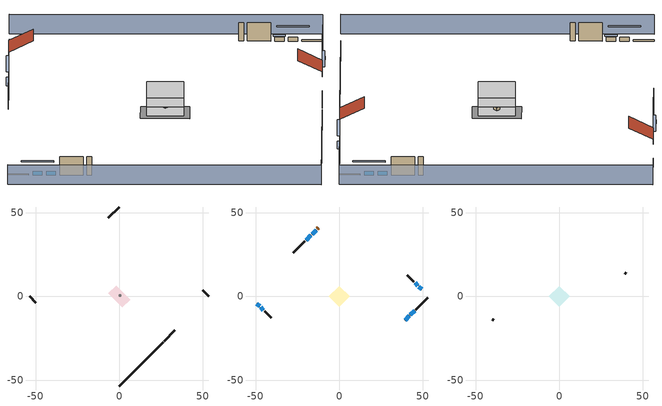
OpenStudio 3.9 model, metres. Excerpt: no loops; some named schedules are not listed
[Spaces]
crawlspace - vented 1
 floor foundation (Slab1 construction): -6.55,1.87 -1.87,6.55 6.55,-1.87 1.87,-6.55 z-0.91
 wall outside (RimJoist1 construction): 26.86,-26.68 33.35,-20.2 z0.3:0.61
 wall outside (RimJoist2 construction): -53.55,0 -49.95,-3.6 z0.3:0.61
 wall outside (RimJoist3 construction): 0,53.55 -6.49,47.06 z0.3:0.61
 wall outside (RimJoist4 construction): 53.55,0 49.95,3.6 z0.3:0.61
 wall foundation (FoundationWall1 construction): 0,-53.55 26.21,-27.34 z-0.91:0.3
furnace airloop ret air space
 floor adiabatic (AdiabaticConst): 0,0 0,1 1,1 1,0 z0
 wall adiabatic (AdiabaticConst): 0,1 0,0 1,0 1,1 0,1 z0:1
 ceiling adiabatic (AdiabaticConst): 1,0 1,1 0,1 0,0 z1
conditioned space 1
 floor to crawlspace - vented 1 (Floor1 construction): -6.28,0 0,6.28 6.28,0 0,-6.28 z0.3
 floor adiabatic (AdiabaticFloorConstruction): -6.28,0 0,6.28 6.28,0 0,-6.28 z2.74
 wall outside (Wall1 construction): 45.73,-7.82 52.89,-0.66 z0.3:5.18
 wall outside (Wall2 construction): -44.67,-8.88 -40.69,-12.86 z0.3:5.18
 wall outside (Wall3 construction): -20.53,33.02 -27.42,26.13 z0.3:5.18
 wall outside (Wall4 construction): 44.67,8.88 40.69,12.86 z0.3:5.18
 wall outside (AdiabaticWallConstruction): 39.36,-14.19 41.89,-11.66 / 42.54,-11 45.07,-8.48 z0.3:1.52; -49.29,-4.26 -47.64,-5.91 / -46.98,-6.57 -45.33,-8.22 / 49.29,4.26 47.64,5.91 / 46.98,6.57 45.33,8.22 z0.3:1.34; -13.8,39.75 -16.28,37.27 z0.3:1.49; -16.93,36.62 -19.87,33.68 z0.3:1.4
 wall outside (AdiabaticWallConstruction 1): -12.5,41.05 -13.14,40.41 z0.3:2.34
 window (WindowConstruction): 39.36,-14.19 41.89,-11.66 z0.3:1.52
 window (WindowConstruction 1): 42.55,-11 45.07,-8.48 z0.3:1.52
 window (WindowConstruction 2): -49.29,-4.26 -47.64,-5.91 z0.3:1.34
 window (WindowConstruction 3): -46.98,-6.57 -45.33,-8.22 z0.3:1.34
 window (WindowConstruction 4): -13.8,39.75 -16.28,37.27 z0.3:1.49
 window (WindowConstruction 5): -16.93,36.62 -19.87,33.68 z0.3:1.4
 window (WindowConstruction 6): 49.29,4.26 47.64,5.91 z0.3:1.34
 window (WindowConstruction 7): 46.98,6.57 45.33,8.22 z0.3:1.34
 door (Door): -12.5,41.05 -13.14,40.41 z0.3:2.34
 ceiling adiabatic (AdiabaticFloorConstruction): 0,-6.28 6.28,0 0,6.28 -6.28,0 z2.74
attic - vented 1
 floor to conditioned space 1 (Floor2 construction Reversed): -6.28,0 0,6.28 6.28,0 0,-6.28 z5.18
 wall outside (Wall5 construction): -40.03,-13.51 -39.24,-14.31 z0.3:5.18
 wall outside (Wall6 construction): 40.03,13.51 39.24,14.31 z0.3:5.18
 roof outside (Roof1 construction): 38.7,-14.84,5.18 34.5,-10.64,8.15 29.81,-15.34,8.15 34.01,-19.54,5.18
 roof outside (Roof2 construction): -11.84,41.71,5.18 -7.64,37.51,8.15 -2.94,42.2,8.15 -7.14,46.4,5.18
shading: 56.78,3.23 3.23,56.78 / -56.78,-3.23 -3.23,-56.78 z0:5.18; 43.83,-9.72 37.42,-16.13 37.85,-16.56 44.26,-10.15 z4.27; 45.29,-8.26 42.33,-11.22 42.76,-11.65 45.72,-8.69 z1.83; -45.7,-7.85 -51.23,-2.32 -51.66,-2.75 -46.13,-8.28 z4.08; -45.11,-8.44 -47.2,-6.35 -47.63,-6.78 -45.54,-8.87 z1.65; -18.22,35.33 -11.86,41.69 -12.29,42.12 -18.65,35.76 z4.24; -20.09,33.46 -16.72,36.83 -17.15,37.26 -20.52,33.89 z1.71; 45.7,7.85 51.23,2.32 51.66,2.75 46.13,8.28 z4.08; 45.11,8.44 47.2,6.35 47.63,6.78 45.54,8.87 z1.65
[Site]
Portland Intl Arpt_OR: Latitude {deg}=45.59; Longitude {deg}=-122.6; Time Zone {hr}=-8; Elevation {m}=33; Terrain=Suburbs; Keep Site Location Information=Yes
[Site:GroundTemperature:Shallow]
10.2558, 8.96328, 8.85977, 9.47314, 11.9355, 14.3863, 16.5111, 17.8571, 17.9714, 16.8767, 14.8061, 12.4304
[Site:WaterMainsTemperature]
Calculation Method=Schedule; Temperature Schedule=mains temperature schedule
[Building]
Building 1
[Material] Roughness=Rough
Name | Thickness {m} | Conductivity {W/m-K} | Density {kg/m3} | Specific Heat {J/kg-K} | Thermal Absorptance | Solar Absorptance | Visible Absorptance
asphalt or fiberglass shingles | 0.00635 | 0.162714 | 1121.4 | 1465.45 | 0.9 | 0.85 | 0.85
roof rigid ins | 0.00281632 | 0.029427 | 32.04 | 1214.23 | 0.9 | 0.7 | 0.7
osb sheathing 0.5 in. | 0.0127 | 0.115458 | 512.64 | 1214.23 | 0.9 | 0.6 | 0.6
stucco | 0.0254 | 0.649125 | 1281.6 | 879.27 | 0.9 | 0.5 | 0.5
osb sheathing 0.5 in. 1 | 0.0127 | 0.115458 | 512.64 | 1214.23 | 0.9 | 0.7 | 0.7
wall stud and cavity | 0.1397 | 0.556315 | 139.0536 | 1170.24 | 0.9 | 0.7 | 0.7
gypsum board | 0.0127 | 0.160291 | 801 | 837.4 | 0.9 | 0.6 | 0.6
wall stud and cavity 1 | 0.1397 | 0.348569 | 139.0536 | 1170.24 | 0.9 | 0.6 | 0.6
rim joist stud and cavity | 0.0508 | 0.180225 | 50.32683 | 1063.81 | 0.9 | 0.6 | 0.6
floor stud and cavity | 0.1397 | 0.923637 | 92.3553 | 1139.71 | 0.9 | 0.7 | 0.7
osb sheathing 0.75 in. | 0.01905 | 0.115458 | 512.64 | 1214.23 | 0.9 | 0.7 | 0.7
floor covering | 0.0127 | 0.0433444 | 54.468 | 1339.84 | 0.9 | 0.6 | 0.6
ceiling loosefill ins | 0.169333 | 0.0480833 | 16.02 | 1046.75 | 0.9 | 0.7 | 0.7
ceiling stud and cavity | 0.1397 | 0.0824711 | 65.682 | 1177.47 | 0.9 | 0.7 | 0.7
concrete 8.0 in. | 0.2032 | 1.803125 | 2242.8 | 837.4 | 0.9 | 0.7 | 0.7
soil 0.5 in. | 0.0127 | 1.3848 | 1842.3 | 418.7 | 0.9 | 0.7 | 0.7
wood siding; wood siding 1 | 0.0254 | 0.102417 | 544.68 | 1172.36
wall rigid ins; floor rigid ins | 0.512978 | 0.029427 | 32.04 | 1214.23 | 0.9 | 0.7 | 0.7
wall stud and cavity 2 | 0.0889 | 0.380278 | 52.3479 | 1209.89 | 0.9 | 0.7 | 0.7
door material | 0.04445 | 0.0612267 | 512.64 | 1214.23 | 0.9 | 0.7 | 0.7
floor stud and cavity 1 | 0.1397 | 1.75129 | 37.0049 | 1207.88 | 0.9 | 0.7 | 0.7
wall stud and cavity 3 | 0.0889 | 0.391764 | 83.0341 | 1211.67 | 0.9 | 0.7 | 0.7
furniture material conditioned space 1 | 0.1524 | 0.115458 | 640.8 | 1214.23 | 0.9 | 0.6 | 0.6
[Construction]
Roof1 construction; Roof2 construction: asphalt or fiberglass shingles, roof rigid ins, osb sheathing 0.5 in.
Wall1 construction; Wall2 construction; Wall3 construction; Wall4 construction: stucco, osb sheathing 0.5 in. 1, wall stud and cavity, gypsum board
Wall5 construction; Wall6 construction: stucco, osb sheathing 0.5 in. 1, wall stud and cavity 1
RimJoist1 construction; RimJoist2 construction; RimJoist3 construction; RimJoist4 construction: stucco, rim joist stud and cavity
Floor1 construction: floor stud and cavity, osb sheathing 0.75 in., floor covering
Floor2 construction Reversed: gypsum board, ceiling stud and cavity, ceiling loosefill ins
FoundationWall1 construction: concrete 8.0 in.
Slab1 construction: soil 0.5 in.
WindowConstruction; WindowConstruction 1; WindowConstruction 2; WindowConstruction 3; WindowConstruction 4; WindowConstruction 5; WindowConstruction 6; WindowConstruction 7: WindowMaterial
AdiabaticWallConstruction: wood siding, wall rigid ins, wall stud and cavity 2, gypsum board
Door: door material
AdiabaticWallConstruction 1: wood siding 1, wall rigid ins, wall stud and cavity 2, gypsum board
AdiabaticFloorConstruction: floor stud and cavity 1, floor rigid ins, osb sheathing 0.75 in., floor covering
PartitionWallConstruction: gypsum board, wall stud and cavity 3, gypsum board
furniture construction conditioned space 1: furniture material conditioned space 1
AdiabaticConst: Adiabatic
[WindowMaterial:SimpleGlazingSystem]
WindowMaterial: U-Factor {W/m2-K}=6.58648; Solar Heat Gain Coefficient=0.76
[Material:NoMass]
Adiabatic: Roughness=Rough; Thermal Resistance {m2-K/W}=176.1
[ThermalZone] Multiplier=1; Use Ideal Air Loads=No
Name | Volume {m3} | Thermostat
conditioned space | 384.656 | conditioned space temperature setpoint
attic - vented | 52.212
crawlspace - vented | 96.164
furnace airloop ret air zone | 1
[Sizing:Zone] Zone Cooling Design Supply Air Temperature Input Method=SupplyAirTemperature; Zone Cooling Design Supply Air Temperature {C}=14; Zone Cooling Design Supply Air Temperature Difference {deltaC}=11.11; Zone Heating Design Supply Air Temperature Input Method=SupplyAirTemperature; Zone Heating Design Supply Air Temperature {C}=40; Zone Heating Design Supply Air Temperature Difference {deltaC}=11.11; Zone Cooling Design Supply Air Humidity Ratio {kg-H2O/kg-air}=0.0085; Zone Heating Design Supply Air Humidity Ratio {kg-H2O/kg-air}=0.008; Cooling Design Air Flow Method=DesignDay; Heating Design Air Flow Method=DesignDay; Account for Dedicated Outdoor Air System=No; Dedicated Outdoor Air System Control Strategy=NeutralSupplyAir; Dedicated Outdoor Air Low Setpoint Temperature for Design {C}=autosize; Dedicated Outdoor Air High Setpoint Temperature for Design {C}=autosize; Zone Load Sizing Method=Sensible Load Only No Latent Load; Zone Latent Cooling Design Supply Air Humidity Ratio Input Method=HumidityRatioDifference; Zone Cooling Design Supply Air Humidity Ratio Difference {kgWater/kgDryAir}=0.005; Zone Latent Heating Design Supply Air Humidity Ratio Input Method=HumidityRatioDifference; Zone Humidification Design Supply Air Humidity Ratio Difference {kgWater/kgDryAir}=0.005; Sizing Option=Coincident
attic - vented; crawlspace - vented; furnace airloop ret air zone
[Space]
Name | Thermal Zone | Volume {m3}
conditioned space 1 | conditioned space | 384.656
attic - vented 1 | attic - vented | 52.212
crawlspace - vented 1 | crawlspace - vented | 96.164
furnace airloop ret air space | furnace airloop ret air zone
[ThermostatSetpoint:DualSetpoint]
conditioned space temperature setpoint: Heating Setpoint Temperature Schedule=heating setpoint; Cooling Setpoint Temperature Schedule=cooling setpoint; Temperature Difference Between Cutout And Setpoint {deltaC}=0
[Foundation:Kiva]
Foundation Kiva 1: Initial Indoor Air Temperature {C}=8.52769; Wall Height Above Grade {m}=0.3048; Wall Depth Below Slab {m}=0.2032
[Foundation:Kiva:Settings]
Soil Conductivity {W/m-K}=1.3848; Soil Density {kg/m3}=1842.3; Soil Specific Heat {J/kg-K}=418.7; Ground Solar Absorptivity=0.9; Ground Thermal Absorptivity=0.9; Ground Surface Roughness {m}=0.03; Far-Field Width {m}=40; Deep-Ground Boundary Condition=ZeroFlux; Deep-Ground Depth {m}=40; Minimum Cell Dimension {m}=0.2; Maximum Cell Growth Coefficient=3; Simulation Timestep=Timestep
[SurfaceProperty:ExposedFoundationPerimeter]
Slab1: Exposed Perimeter Calculation Method=TotalExposedPerimeter; Total Exposed Perimeter {m}=37.06368
[SurfaceProperty:IncidentSolarMultiplier] Incident Solar Multiplier=1; Incident Solar Multiplier Schedule=trans schedule winter=0.85 summer=0.7
Window1; Window2; Window3; Window4; Window5; Window6; Window7; Window8
[InternalMass:Definition] Design Level Calculation Method=SurfaceArea
Name | Construction | Surface Area {m2}
partition wall mass | PartitionWallConstruction | 157.749
furniture mass conditioned space 1 | furniture construction conditioned space 1 | 63.09974
[InternalMass] Space or SpaceType=conditioned space 1; Multiplier=1
Name | Internal Mass Definition
partition wall mass | partition wall mass
furniture mass conditioned space 1 | furniture mass conditioned space 1
[EnergyManagementSystem:Sensor]
Name | Output Variable or Output Meter Index Key | Output Variable or Output Meter
water_heater_T_set | water heater setpoint | Schedule Value
out_pb_s |  | Site Outdoor Air Barometric Pressure
out_wt_s |  | Site Outdoor Air Humidity Ratio
site_vw_s |  | Site Wind Speed
cool_season | cooling season schedule | Schedule Value
furnace_airloop_AH_MFR_s | Node 15 | System Node Mass Flow Rate
furnace_airloop_AH_VFR_s | Node 15 | System Node Current Density Volume Flow Rate
furnace_airloop_AH_Tout_s | Node 15 | System Node Temperature
furnace_airloop_AH_Wout_s | Node 15 | System Node Humidity Ratio
furnace_airloop_RA_T_s | Node 18 | System Node Temperature
furnace_airloop_Ra_W_s | Node 18 | System Node Humidity Ratio
furnace_airloop_0_DZ_T_s | crawlspace - vented | Zone Air Temperature
furnace_airloop_0_DZ_W_s | crawlspace - vented | Zone Mean Air Humidity Ratio
natural_vent_s | natural vent schedule | Schedule Value
htg_sp_s | heating setpoint | Schedule Value
clg_sp_s | cooling setpoint | Schedule Value
mech_vent_range_fan_0_sch_s | mech vent range fan 0 schedule | Schedule Value
mech_vent_bath_fan_0_sch_s | mech vent bath fan 0 schedule | Schedule Value
clothes_dryer_exhaust_0_sch_s | clothes_dryer | Schedule Value
htg_load_cond |  | Heating:EnergyTransfer:Zone:CONDITIONED SPACE
clg_load_cond |  | Cooling:EnergyTransfer:Zone:CONDITIONED SPACE
htg_load_duct |  | Heating:EnergyTransfer:Zone:FURNACE AIRLOOP RET AIR ZONE
clg_load_duct |  | Cooling:EnergyTransfer:Zone:FURNACE AIRLOOP RET AIR ZONE
s_conv | Floor1 | Surface Inside Face Convection Heat Gain Energy
s_ig | Floor1 | Surface Inside Face Internal Gains Radiation Heat Gain Energy
s_sol | Floor1 | Surface Inside Face Solar Radiation Heat Gain Energy
s_lgt | Floor1 | Surface Inside Face Lights Radiation Heat Gain Energy
s_surf | Floor1 | Surface Inside Face Net Surface Thermal Radiation Heat Gain Energy
s_conv_1 | Floor2 | Surface Inside Face Convection Heat Gain Energy
s_ig_1 | Floor2 | Surface Inside Face Internal Gains Radiation Heat Gain Energy
s_sol_1 | Floor2 | Surface Inside Face Solar Radiation Heat Gain Energy
s_lgt_1 | Floor2 | Surface Inside Face Lights Radiation Heat Gain Energy
s_surf_1 | Floor2 | Surface Inside Face Net Surface Thermal Radiation Heat Gain Energy
s_conv_2 | inferred conditioned ceiling | Surface Inside Face Convection Heat Gain Energy
s_ig_2 | inferred conditioned ceiling | Surface Inside Face Internal Gains Radiation Heat Gain Energy
s_sol_2 | inferred conditioned ceiling | Surface Inside Face Solar Radiation Heat Gain Energy
s_lgt_2 | inferred conditioned ceiling | Surface Inside Face Lights Radiation Heat Gain Energy
s_surf_2 | inferred conditioned ceiling | Surface Inside Face Net Surface Thermal Radiation Heat Gain Energy
s_conv_3 | inferred conditioned floor | Surface Inside Face Convection Heat Gain Energy
s_ig_3 | inferred conditioned floor | Surface Inside Face Internal Gains Radiation Heat Gain Energy
s_sol_3 | inferred conditioned floor | Surface Inside Face Solar Radiation Heat Gain Energy
s_lgt_3 | inferred conditioned floor | Surface Inside Face Lights Radiation Heat Gain Energy
s_surf_3 | inferred conditioned floor | Surface Inside Face Net Surface Thermal Radiation Heat Gain Energy
ss_sol | Door1 | Surface Inside Face Solar Radiation Heat Gain Energy
ss_lgt | Door1 | Surface Inside Face Lights Radiation Heat Gain Energy
ss_conv | Door1 | Surface Inside Face Convection Heat Gain Energy
ss_ig | Door1 | Surface Inside Face Internal Gains Radiation Heat Gain Energy
ss_surf | Door1 | Surface Inside Face Net Surface Thermal Radiation Heat Gain Energy
ss_conv_1 | Window1 | Surface Inside Face Convection Heat Gain Energy
ss_ig_1 | Window1 | Surface Inside Face Internal Gains Radiation Heat Gain Energy
ss_surf_1 | Window1 | Surface Inside Face Net Surface Thermal Radiation Heat Gain Energy
ss_trans_in | Window1 | Surface Window Transmitted Solar Radiation Rate
ss_back_out | Window1 | Surface Window Shortwave from Zone Back Out Window Heat Transfer Rate
ss_trans_out | Window1 | Surface Inside Face Initial Transmitted Diffuse Transmitted Out Window Solar Radiation Rate
ss_conv_2 | Window2 | Surface Inside Face Convection Heat Gain Energy
ss_ig_2 | Window2 | Surface Inside Face Internal Gains Radiation Heat Gain Energy
ss_surf_2 | Window2 | Surface Inside Face Net Surface Thermal Radiation Heat Gain Energy
ss_trans_in_1 | Window2 | Surface Window Transmitted Solar Radiation Rate
ss_back_out_1 | Window2 | Surface Window Shortwave from Zone Back Out Window Heat Transfer Rate
ss_trans_out_1 | Window2 | Surface Inside Face Initial Transmitted Diffuse Transmitted Out Window Solar Radiation Rate
ss_conv_3 | Window3 | Surface Inside Face Convection Heat Gain Energy
ss_ig_3 | Window3 | Surface Inside Face Internal Gains Radiation Heat Gain Energy
ss_surf_3 | Window3 | Surface Inside Face Net Surface Thermal Radiation Heat Gain Energy
ss_trans_in_2 | Window3 | Surface Window Transmitted Solar Radiation Rate
ss_back_out_2 | Window3 | Surface Window Shortwave from Zone Back Out Window Heat Transfer Rate
ss_trans_out_2 | Window3 | Surface Inside Face Initial Transmitted Diffuse Transmitted Out Window Solar Radiation Rate
ss_conv_4 | Window4 | Surface Inside Face Convection Heat Gain Energy
ss_ig_4 | Window4 | Surface Inside Face Internal Gains Radiation Heat Gain Energy
ss_surf_4 | Window4 | Surface Inside Face Net Surface Thermal Radiation Heat Gain Energy
ss_trans_in_3 | Window4 | Surface Window Transmitted Solar Radiation Rate
ss_back_out_3 | Window4 | Surface Window Shortwave from Zone Back Out Window Heat Transfer Rate
ss_trans_out_3 | Window4 | Surface Inside Face Initial Transmitted Diffuse Transmitted Out Window Solar Radiation Rate
ss_conv_5 | Window5 | Surface Inside Face Convection Heat Gain Energy
ss_ig_5 | Window5 | Surface Inside Face Internal Gains Radiation Heat Gain Energy
ss_surf_5 | Window5 | Surface Inside Face Net Surface Thermal Radiation Heat Gain Energy
ss_trans_in_4 | Window5 | Surface Window Transmitted Solar Radiation Rate
ss_back_out_4 | Window5 | Surface Window Shortwave from Zone Back Out Window Heat Transfer Rate
ss_trans_out_4 | Window5 | Surface Inside Face Initial Transmitted Diffuse Transmitted Out Window Solar Radiation Rate
ss_conv_6 | Window6 | Surface Inside Face Convection Heat Gain Energy
ss_ig_6 | Window6 | Surface Inside Face Internal Gains Radiation Heat Gain Energy
ss_surf_6 | Window6 | Surface Inside Face Net Surface Thermal Radiation Heat Gain Energy
ss_trans_in_5 | Window6 | Surface Window Transmitted Solar Radiation Rate
ss_back_out_5 | Window6 | Surface Window Shortwave from Zone Back Out Window Heat Transfer Rate
ss_trans_out_5 | Window6 | Surface Inside Face Initial Transmitted Diffuse Transmitted Out Window Solar Radiation Rate
ss_conv_7 | Window7 | Surface Inside Face Convection Heat Gain Energy
ss_ig_7 | Window7 | Surface Inside Face Internal Gains Radiation Heat Gain Energy
ss_surf_7 | Window7 | Surface Inside Face Net Surface Thermal Radiation Heat Gain Energy
ss_trans_in_6 | Window7 | Surface Window Transmitted Solar Radiation Rate
ss_back_out_6 | Window7 | Surface Window Shortwave from Zone Back Out Window Heat Transfer Rate
ss_trans_out_6 | Window7 | Surface Inside Face Initial Transmitted Diffuse Transmitted Out Window Solar Radiation Rate
ss_conv_8 | Window8 | Surface Inside Face Convection Heat Gain Energy
ss_ig_8 | Window8 | Surface Inside Face Internal Gains Radiation Heat Gain Energy
ss_surf_8 | Window8 | Surface Inside Face Net Surface Thermal Radiation Heat Gain Energy
ss_trans_in_7 | Window8 | Surface Window Transmitted Solar Radiation Rate
ss_back_out_7 | Window8 | Surface Window Shortwave from Zone Back Out Window Heat Transfer Rate
ss_trans_out_7 | Window8 | Surface Inside Face Initial Transmitted Diffuse Transmitted Out Window Solar Radiation Rate
s_conv_4 | Wall1 | Surface Inside Face Convection Heat Gain Energy
s_ig_4 | Wall1 | Surface Inside Face Internal Gains Radiation Heat Gain Energy
s_sol_4 | Wall1 | Surface Inside Face Solar Radiation Heat Gain Energy
s_lgt_4 | Wall1 | Surface Inside Face Lights Radiation Heat Gain Energy
s_surf_4 | Wall1 | Surface Inside Face Net Surface Thermal Radiation Heat Gain Energy
s_conv_5 | Wall2 | Surface Inside Face Convection Heat Gain Energy
s_ig_5 | Wall2 | Surface Inside Face Internal Gains Radiation Heat Gain Energy
s_sol_5 | Wall2 | Surface Inside Face Solar Radiation Heat Gain Energy
s_lgt_5 | Wall2 | Surface Inside Face Lights Radiation Heat Gain Energy
s_surf_5 | Wall2 | Surface Inside Face Net Surface Thermal Radiation Heat Gain Energy
[OtherEquipment:Definition] Design Level Calculation Method=EquipmentLevel
Name | Design Level {W} | Fraction Latent | Fraction Radiant | Fraction Lost
water heater sens; furnace airloop_0 SupSensLkToCond; furnace airloop_0 SupCondToLv; furnace airloop_0 RetCondToRP; furnace airloop_0 RetSensLkToRP; furnace airloop_0 SupCondToDZ; furnace airloop_0 RetCondToDZ; furnace airloop_0 SupSensLkToDZ; mech vent house fan sensible load | 0 | 0 | 0 | 0
water heater lat; furnace airloop_0 SupLatLkToCond; furnace airloop_0 RetLatLkToRP; furnace airloop_0 SupLatLkToDZ; mech vent house fan latent load | 0 | 1 | 0 | 0
water heater energy adjustment1 | 0.01 | 0 | 0 | 1
clothes dryer 2 | 6377.9 | 0.015 | 0.081 | 0.85
cooking range 2 | 1015.03 | 0.16 | 0.384 | 0.2
general water use sensible | -25.2881 | 0 | 0.6 | 0
general water use latent | 25.6591 | 1 | 0 | 0
[OtherEquipment]
Name | Other Equipment Definition | Space or SpaceType | Schedule | Fuel Type
water heater sens | water heater sens | conditioned space 1 | Always On Discrete
water heater lat | water heater lat | conditioned space 1 | Always On Discrete
water heater energy adjustment1 | water heater energy adjustment1 | conditioned space 1 | Always On Discrete | Electricity
clothes dryer 1 | clothes dryer 2 | conditioned space 1 | clothes_dryer | NaturalGas
cooking range 1 | cooking range 2 | conditioned space 1 | cooking_range | NaturalGas
general water use sensible | general water use sensible | conditioned space 1 | general water use schedule
general water use latent | general water use latent | conditioned space 1 | general water use schedule
furnace airloop_0 SupSensLkToCond | furnace airloop_0 SupSensLkToCond | conditioned space 1 | Always On Discrete
furnace airloop_0 SupLatLkToCond | furnace airloop_0 SupLatLkToCond | conditioned space 1 | Always On Discrete
furnace airloop_0 SupCondToLv | furnace airloop_0 SupCondToLv | conditioned space 1 | Always On Discrete
furnace airloop_0 RetCondToRP | furnace airloop_0 RetCondToRP | furnace airloop ret air space | Always On Discrete
furnace airloop_0 RetSensLkToRP | furnace airloop_0 RetSensLkToRP | furnace airloop ret air space | Always On Discrete
furnace airloop_0 RetLatLkToRP | furnace airloop_0 RetLatLkToRP | furnace airloop ret air space | Always On Discrete
furnace airloop_0 SupCondToDZ | furnace airloop_0 SupCondToDZ | crawlspace - vented 1 | Always On Discrete
furnace airloop_0 RetCondToDZ | furnace airloop_0 RetCondToDZ | crawlspace - vented 1 | Always On Discrete
furnace airloop_0 SupSensLkToDZ | furnace airloop_0 SupSensLkToDZ | crawlspace - vented 1 | Always On Discrete
furnace airloop_0 SupLatLkToDZ | furnace airloop_0 SupLatLkToDZ | crawlspace - vented 1 | Always On Discrete
mech vent house fan sensible load | mech vent house fan sensible load | conditioned space 1 | Always On Discrete
mech vent house fan latent load | mech vent house fan latent load | conditioned space 1 | Always On Discrete
[ElectricEquipment:Definition] Design Level Calculation Method=EquipmentLevel
Name | Design Level {W} | Fraction Latent | Fraction Radiant | Fraction Lost
clothes washer | 829.906 | 0.03 | 0.162 | 0.7
clothes dryer | 480.077 | 0.015 | 0.081 | 0.85
dishwasher | 809.654 | 0.3 | 0.18 | 0.4
fridge | 43.7215 | 0 | 0.6 | 0
freezer | 194.914 | 0 | 0.6 | 0
cooking range | 34.6341 | 0.16 | 0.384 | 0.2
misc tv | 319.845 | 0 | 0.6 | 0
misc plug loads | 273.968 | 0.021 | 0.558 | 0.049
whole house fan; mech vent house fan | 0 | 0 | 0 | 1
mech vent house fan cfis | 0 | 0 | 0 | 0
mech vent range fan 0; mech vent bath fan 0 | 30 | 0 | 0 | 1
[ElectricEquipment] Space or SpaceType=conditioned space 1
Name | Electric Equipment Definition | Schedule
clothes washer | clothes washer | clothes_washer
clothes dryer | clothes dryer | clothes_dryer
dishwasher | dishwasher | dishwasher
fridge | fridge | fridge schedule
freezer | freezer | freezer schedule
cooking range | cooking range | cooking_range
misc tv | misc tv | plug_loads_tv
misc plug loads | misc plug loads | plug_loads_other
whole house fan | whole house fan | Always On Discrete
mech vent house fan | mech vent house fan | mech vent house fan schedule
mech vent house fan cfis | mech vent house fan cfis | mech vent house fan cfis schedule
mech vent range fan 0 | mech vent range fan 0 | mech vent range fan 0 schedule
mech vent bath fan 0 | mech vent bath fan 0 | mech vent bath fan 0 schedule
[WaterUse:Equipment:Definition]
Name | Peak Flow Rate {m3/s}
clothes washer | 1.02456e-05
dishwasher | 7.1474e-06
[Lights:Definition]
interior lighting: Design Level Calculation Method=LightingLevel; Lighting Level {W}=276.645; Fraction Radiant=0.6; Fraction Visible=0.2; Return Air Fraction=0
[Lights]
interior lighting: Lights Definition=interior lighting; Space or SpaceType=conditioned space 1; Schedule=lighting_interior; Fraction Replaceable=1
[Exterior:Lights:Definition]
exterior lighting: Design Level {W}=10.6381
[Exterior:Lights]
exterior lighting: Exterior Lights Definition=exterior lighting; Schedule=exterior lighting schedule
[People:Definition]
occupants: Number of People Calculation Method=People; Number of People {people}=1; Fraction Radiant=0.314171; Sensible Heat Fraction=0.56303; Carbon Dioxide Generation Rate {m3/s-W}=0; Enable ASHRAE 55 Comfort Warnings=No; Mean Radiant Temperature Calculation Type=EnclosureAveraged
[People]
occupants: People Definition=occupants; Space or SpaceType=conditioned space 1; Number of People Schedule=occupants; Activity Level Schedule=occupants activity schedule; Multiplier=1
[ZoneMixing] Schedule=Always On Continuous; Design Flow Rate Calculation Method=Flow/Zone; Design Flow Rate {m3/s}=0
Name | Zone or Space | Source Zone or Space
furnace airloop_0 ZoneMixDZToCond mix | conditioned space | crawlspace - vented
furnace airloop_0 ZoneMixCondToDZ mix | crawlspace - vented | conditioned space
whole house fan mix | attic - vented | conditioned space
[SpaceInfiltration:DesignFlowRate] Schedule=Always On Discrete
Name | Space or SpaceType | Design Flow Rate Calculation Method | Design Flow Rate {m3/s} | Air Changes per Hour {1/hr} | Constant Term Coefficient | Temperature Term Coefficient | Velocity Term Coefficient | Velocity Squared Term Coefficient
natural vent flow; whole house fan flow; infil flow | conditioned space 1 | Flow/Space | 0
infil crawlspace - vented 1 | crawlspace - vented 1 | AirChanges/Hour |  | 2.6013 | 1 | 0 | 0 | 0
crawlspace_vented 1 duct leakage imbalance infil flow | crawlspace - vented 1 | Flow/Space | 0
[SpaceInfiltration:EffectiveLeakageArea]
infil attic - vented 1: Space or SpaceType=attic - vented 1; Schedule=Always On Discrete; Effective Air Leakage Area {cm2}=2628.89; Stack Coefficient=0.000138095; Wind Coefficient=4.18999e-05
